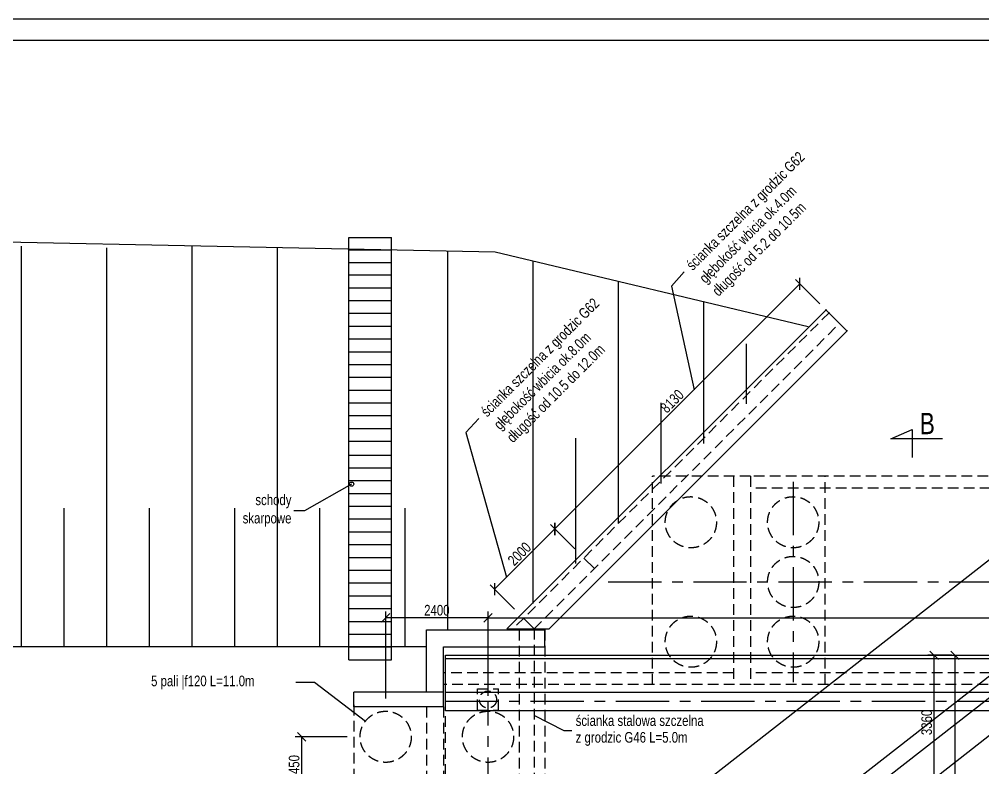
# Model space of a CAD drawing. Header units: millimetres. Extents: x -1069826 to 2704411, y -432732 to 412301.
# Drawn here: x 441120 to 463717, y 38589 to 56136 of the extents above; entities that cross this region are included whole.
import ezdxf
from ezdxf.enums import TextEntityAlignment as Align

# ---------------------------------------------------------------- set-up
doc = ezdxf.new("R2010")
doc.units = ezdxf.units.MM
doc.header["$LTSCALE"] = 1000
doc.header["$MEASUREMENT"] = 0
doc.linetypes.add('CENTER', pattern=[2, 1.25, -0.25, 0.25, -0.25])
doc.linetypes.add('HIDDEN', pattern=[0.375, 0.25, -0.125])
for name, color, linetype in [('0-RAM-L', 7, 'Continuous'), ('0-RAM-T', 7, 'Continuous'), ('0-T', 7, 'Continuous'), ('61_RZEDNE-T', 7, 'Continuous'), ('AAA_WIADUKT', 7, 'Continuous'), ('DROGO-T', 7, 'Continuous'), ('WIADUKT', 7, 'Continuous')]:
    doc.layers.add(name, color=color, linetype=linetype)
doc.styles.add('CDMSTYLE', font='CDMSIMPL', dxfattribs={"width": 0.8, "bigfont": 'CDMBIGPL'})
doc.dimstyles.new('CDMOG-MM-100', dxfattribs={"dimscale": 100, "dimtxt": 2.5, "dimasz": 2, "dimexe": 1.5, "dimexo": 3, "dimgap": 0.5, "dimtad": 1, "dimdec": 0, "dimrnd": 1, "dimzin": 1, "dimdsep": 46, "dimtxsty": 'CDMSTYLE', "dimblk": 'OBLIQUE', "dimblk1": 'OBLIQUE', "dimblk2": 'OBLIQUE', "dimsah": 1, "dimcen": -2.5, "dimclrd": 9, "dimclre": 9, "dimclrt": 9, "dimadec": 0, "dimazin": 0, "dimtfac": 1, "dimtmove": 2, "dimatfit": 3, "dimldrblk": 'OBLIQUE', "dimfxl": 1, "dimtvp": 1, "dimtolj": 1, "dimtzin": 0, "dimarcsym": 0})
doc.dimstyles.new('CDMOG-MM-100$2', dxfattribs={"dimscale": 100, "dimtxt": 2.5, "dimasz": 2, "dimexe": 1.5, "dimexo": 5, "dimgap": 0.5, "dimtad": 1, "dimdec": 0, "dimrnd": 1, "dimzin": 1, "dimdsep": 46, "dimtxsty": 'CDMSTYLE', "dimblk": 'OBLIQUE', "dimblk1": 'CLOSED', "dimblk2": 'CLOSED', "dimsah": 1, "dimtsz": 1, "dimcen": -2.5, "dimclrd": 9, "dimclre": 9, "dimclrt": 9, "dimadec": 0, "dimazin": 0, "dimtfac": 1, "dimtmove": 2, "dimatfit": 3, "dimldrblk": 'CLOSED', "dimfxl": 1, "dimtvp": 1, "dimtolj": 1, "dimtzin": 0, "dimarcsym": 0})
doc.dimstyles.new('CDMOG-MM-200$7', dxfattribs={"dimscale": 200, "dimtxt": 2.5, "dimasz": 1, "dimexe": 1.5, "dimexo": 5, "dimgap": 0.5, "dimtad": 1, "dimdec": 0, "dimrnd": 1, "dimzin": 1, "dimdsep": 46, "dimtxsty": 'CDMSTYLE', "dimblk": 'OBLIQUE', "dimblk1": 'NONE', "dimblk2": 'NONE', "dimsah": 1, "dimtsz": 1, "dimcen": -2.5, "dimclrd": 9, "dimclre": 9, "dimclrt": 9, "dimadec": 0, "dimazin": 0, "dimtfac": 1, "dimtmove": 2, "dimatfit": 3, "dimldrblk": 'NONE', "dimfxl": 1, "dimtvp": 1, "dimtolj": 1, "dimtzin": 0, "dimarcsym": 0})

# ---------------------------------------------------------------- blocks, each defined once
blk = doc.blocks.new('*D627')
at = {"color": 9, "linetype": 'ByBlock', "transparency": 16777216}
blk.add_arc((461161, 32784), 3007, 0, 37.9933, dxfattribs=at)
for points in [[(463628, 34457), (463680, 34498), (463531, 34635)], [(464202, 32984), (464135, 32984), (464168, 32784)]]:
    blk.add_solid(points, dxfattribs=at)
at = {"layer": 'Defpoints', "color": 0, "linetype": 'ByBlock', "transparency": 16777216}
for p in [(488819, 54388), (464095, 33443), (427923, 32784), (508072, 32784), (436541, 13553)]:
    blk.add_point(p, dxfattribs=at)
at = {"color": 9, "linetype": 'ByBlock', "transparency": 16777216, "insert": (464070, 34075), "char_height": 250, "attachment_point": 5, "rotation": 293.9454, "style": 'CDMSTYLE'}
blk.add_mtext('\\A1;38°', dxfattribs=at)
blk = doc.blocks.new('_CLOSED')
at = {"color": 0, "linetype": 'ByBlock'}
for p, q in [((-1, 0.17), (0, 0)), ((-1, 0.17), (-1, -0.17)), ((0, 0), (-1, -0.17))]:
    blk.add_line(p, q, dxfattribs=at)
blk = doc.blocks.new('_OBLIQUE')
at = {"color": 0, "linetype": 'ByBlock'}
blk.add_line((-0.5, -0.5), (0.5, 0.5), dxfattribs=at)
blk = doc.blocks.new('*D628')
at = {"color": 9, "linetype": 'ByBlock', "transparency": 16777216}
blk.add_arc((467665, 37864), 3487, 0, 37.9933, dxfattribs=at)
for points in [[(470510, 39832), (470563, 39873), (470413, 40011)], [(471186, 38064), (471119, 38064), (471152, 37864)]]:
    blk.add_solid(points, dxfattribs=at)
at = {"layer": 'Defpoints', "color": 0, "linetype": 'ByBlock', "transparency": 16777216}
for p in [(488819, 54388), (471067, 38628), (427923, 37864), (508072, 37864), (436541, 13553)]:
    blk.add_point(p, dxfattribs=at)
at = {"color": 9, "linetype": 'ByBlock', "transparency": 16777216, "insert": (471128, 39056), "char_height": 250, "attachment_point": 5, "rotation": 288.9966, "style": 'CDMSTYLE'}
blk.add_mtext('\\A1;38°', dxfattribs=at)
blk = doc.blocks.new('*D630')
at = {"color": 9, "linetype": 'ByBlock', "transparency": 16777216}
for p, q in [((452114, 40274), (452114, 42255)), ((452114, 42105), (483114, 42105)), ((483114, 40274), (483114, 42255))]:
    blk.add_line(p, q, dxfattribs=at)
at = {"layer": 'Defpoints', "color": 0, "linetype": 'ByBlock', "transparency": 16777216}
for p in [(483114, 42105), (452114, 39974), (483114, 39974)]:
    blk.add_point(p, dxfattribs=at)
at = {"color": 9, "linetype": 'ByBlock', "transparency": 16777216, "xscale": 200, "yscale": 200, "zscale": 200, "rotation": 180}
blk.add_blockref('_OBLIQUE', (452114, 42105), dxfattribs=at)
at = {"color": 9, "linetype": 'ByBlock', "transparency": 16777216, "xscale": 200, "yscale": 200, "zscale": 200}
blk.add_blockref('_OBLIQUE', (483114, 42105), dxfattribs=at)
at = {"color": 9, "linetype": 'ByBlock', "transparency": 16777216, "insert": (469393, 42280), "char_height": 250, "attachment_point": 5, "style": 'CDMSTYLE'}
blk.add_mtext('\\A1;\\C1;31000', dxfattribs=at)
blk = doc.blocks.new('*D633')
at = {"color": 9, "linetype": 'ByBlock', "transparency": 16777216}
for p, q in [((452114, 40274), (452114, 42255)), ((452114, 42105), (483114, 42105)), ((483114, 40274), (483114, 42255))]:
    blk.add_line(p, q, dxfattribs=at)
at = {"layer": 'Defpoints', "color": 0, "linetype": 'ByBlock', "transparency": 16777216}
for p in [(483114, 42105), (452114, 39974), (483114, 39974)]:
    blk.add_point(p, dxfattribs=at)
at = {"color": 9, "linetype": 'ByBlock', "transparency": 16777216, "xscale": 200, "yscale": 200, "zscale": 200, "rotation": 180}
blk.add_blockref('_OBLIQUE', (452114, 42105), dxfattribs=at)
at = {"color": 9, "linetype": 'ByBlock', "transparency": 16777216, "xscale": 200, "yscale": 200, "zscale": 200}
blk.add_blockref('_OBLIQUE', (483114, 42105), dxfattribs=at)
at = {"color": 9, "linetype": 'ByBlock', "transparency": 16777216, "insert": (469393, 42280), "char_height": 250, "attachment_point": 5, "style": 'CDMSTYLE'}
blk.add_mtext('\\A1;\\C1;31000', dxfattribs=at)
blk = doc.blocks.new('_NONE')
at = {"color": 0, "linetype": 'ByBlock'}
blk.add_circle((0, 0), 0.25, dxfattribs=at)
blk = doc.blocks.new('*D640')
at = {"color": 9, "linetype": 'ByBlock', "transparency": 16777216}
for p, q in [((462989, 41224), (462915, 41224)), ((463065, 41224), (463065, 29424)), ((462989, 29424), (462915, 29424))]:
    blk.add_line(p, q, dxfattribs=at)
at = {"layer": 'Defpoints', "color": 0, "linetype": 'ByBlock', "transparency": 16777216}
for p in [(463289, 41224), (463065, 29424), (463289, 29424)]:
    blk.add_point(p, dxfattribs=at)
at = {"color": 9, "linetype": 'ByBlock', "transparency": 16777216, "xscale": 200, "yscale": 200, "zscale": 200}
for p, rotation in [((463065, 41224), 90), ((463065, 29424), 270)]:
    blk.add_blockref('_OBLIQUE', p, dxfattribs=dict(at, rotation=rotation))
at = {"color": 9, "linetype": 'ByBlock', "transparency": 16777216, "insert": (462890, 36193), "char_height": 250, "attachment_point": 5, "rotation": 90, "style": 'CDMSTYLE'}
blk.add_mtext('\\A1;\\C1;11800', dxfattribs=at)
blk = doc.blocks.new('*D642')
at = {"color": 9, "linetype": 'ByBlock', "transparency": 16777216}
for p, q in [((462989, 41224), (462428, 41224)), ((462578, 37864), (462578, 41224)), ((462765, 37864), (462428, 37864))]:
    blk.add_line(p, q, dxfattribs=at)
at = {"layer": 'Defpoints', "color": 0, "linetype": 'ByBlock', "transparency": 16777216}
for p in [(462578, 41224), (463289, 41224), (463065, 37864)]:
    blk.add_point(p, dxfattribs=at)
at = {"color": 9, "linetype": 'ByBlock', "transparency": 16777216, "xscale": 200, "yscale": 200, "zscale": 200}
for p, rotation in [((462578, 41224), 90), ((462578, 37864), 270)]:
    blk.add_blockref('_OBLIQUE', p, dxfattribs=dict(at, rotation=rotation))
at = {"color": 9, "linetype": 'ByBlock', "transparency": 16777216, "insert": (462403, 39651), "char_height": 250, "attachment_point": 5, "rotation": 90, "style": 'CDMSTYLE'}
blk.add_mtext('\\A1;\\C1;3360', dxfattribs=at)
blk = doc.blocks.new('*D871')
at = {"color": 9, "linetype": 'ByBlock', "transparency": 16777216}
for p, q in [((448814, 39314), (447592, 39314)), ((447742, 39314), (447742, 37864)), ((448814, 37864), (447592, 37864))]:
    blk.add_line(p, q, dxfattribs=at)
at = {"layer": 'Defpoints', "color": 0, "linetype": 'ByBlock', "transparency": 16777216}
for p in [(449114, 39314), (447742, 37864), (449114, 37864)]:
    blk.add_point(p, dxfattribs=at)
at = {"color": 9, "linetype": 'ByBlock', "transparency": 16777216, "xscale": 200, "yscale": 200, "zscale": 200}
for p, rotation in [((447742, 39314), 90), ((447742, 37864), 270)]:
    blk.add_blockref('_OBLIQUE', p, dxfattribs=dict(at, rotation=rotation))
at = {"color": 9, "linetype": 'ByBlock', "transparency": 16777216, "insert": (447567, 38589), "char_height": 250, "attachment_point": 5, "rotation": 90, "style": 'CDMSTYLE'}
blk.add_mtext('\\A1;1450', dxfattribs=at)
blk = doc.blocks.new('*D877')
at = {"color": 9, "linetype": 'ByBlock', "transparency": 16777216}
for p, q in [((449714, 40214), (449714, 42255)), ((452114, 42105), (449714, 42105))]:
    blk.add_line(p, q, dxfattribs=at)
at = {"layer": 'Defpoints', "color": 0, "linetype": 'ByBlock', "transparency": 16777216}
for p in [(449714, 42105), (449714, 39914), (452114, 39974)]:
    blk.add_point(p, dxfattribs=at)
at = {"color": 9, "linetype": 'ByBlock', "transparency": 16777216, "xscale": 200, "yscale": 200, "zscale": 200, "rotation": 180}
blk.add_blockref('_OBLIQUE', (449714, 42105), dxfattribs=at)
at = {"color": 9, "linetype": 'ByBlock', "transparency": 16777216, "xscale": 200, "yscale": 200, "zscale": 200}
blk.add_blockref('_OBLIQUE', (452114, 42105), dxfattribs=at)
at = {"color": 9, "linetype": 'ByBlock', "transparency": 16777216, "insert": (450914, 42280), "char_height": 250, "attachment_point": 5, "style": 'CDMSTYLE'}
blk.add_mtext('\\A1;2400', dxfattribs=at)
blk = doc.blocks.new('*D880')
at = {"color": 9, "linetype": 'ByBlock', "transparency": 16777216}
for p, q in [((454150, 43718), (453576, 44292)), ((452267, 42772), (453682, 44186)), ((452735, 42303), (452161, 42878))]:
    blk.add_line(p, q, dxfattribs=at)
at = {"layer": 'Defpoints', "color": 0, "linetype": 'ByBlock', "transparency": 16777216}
for p in [(453682, 44186), (454362, 43505), (452947, 42091)]:
    blk.add_point(p, dxfattribs=at)
at = {"color": 9, "linetype": 'ByBlock', "transparency": 16777216, "xscale": 200, "yscale": 200, "zscale": 200}
for p, rotation in [((453682, 44186), 44.99250195197553), ((452267, 42772), 224.9925019519755)]:
    blk.add_blockref('_OBLIQUE', p, dxfattribs=dict(at, rotation=rotation))
at = {"color": 9, "linetype": 'ByBlock', "transparency": 16777216, "insert": (452851, 43602), "char_height": 250, "attachment_point": 5, "rotation": 44.9925, "style": 'CDMSTYLE'}
blk.add_mtext('\\A1;2000', dxfattribs=at)
blk = doc.blocks.new('*D881')
at = {"color": 9, "linetype": 'ByBlock', "transparency": 16777216}
for p, q in [((459898, 49464), (459324, 50038)), ((453682, 44186), (459430, 49932))]:
    blk.add_line(p, q, dxfattribs=at)
at = {"layer": 'Defpoints', "color": 0, "linetype": 'ByBlock', "transparency": 16777216}
for p in [(459430, 49932), (460110, 49252), (454362, 43505)]:
    blk.add_point(p, dxfattribs=at)
at = {"color": 9, "linetype": 'ByBlock', "transparency": 16777216, "xscale": 200, "yscale": 200, "zscale": 200}
for p, rotation in [((459430, 49932), 44.99250195197553), ((453682, 44186), 224.9925019519755)]:
    blk.add_blockref('_OBLIQUE', p, dxfattribs=dict(at, rotation=rotation))
at = {"color": 9, "linetype": 'ByBlock', "transparency": 16777216, "insert": (456432, 47182), "char_height": 250, "attachment_point": 5, "rotation": 44.9925, "style": 'CDMSTYLE'}
blk.add_mtext('\\A1;8130', dxfattribs=at)

msp = doc.modelspace()

# ---------------------------------------------------------------- linework, layer by layer
at = {"layer": '0-RAM-L', "color": 3, "linetype": 'Continuous'}
for points in [[(424374.6085, 11639.6098), (510645.0912, 11639.6098), (510645.0912, 56135.9303), (424374.6085, 56135.9303)], [(426207.1096, 12139.6098), (510145.0912, 12139.6098), (510145.0912, 55635.9303), (426207.1096, 55635.9303)]]:
    msp.add_lwpolyline(points, close=True, dxfattribs=at)
at = {"layer": '0-RAM-T', "color": 1, "linetype": 'HIDDEN'}
for centre in [(449713.5781, 39313.7925), (452113.5781, 39313.7925)]:
    msp.add_circle(centre, 600, dxfattribs=at)
at = {"layer": '0-T', "color": 9, "linetype": 'Continuous'}
for p, q in [((441172.923, 41420.3129), (441172.923, 50817.9072)), ((443172.923, 41420.3129), (443172.923, 50777.5391)), ((445172.923, 41420.3129), (445172.923, 50817.9072)), ((447172.923, 41420.3129), (447172.923, 50777.5391)), ((451172.923, 41816.7925), (451172.923, 50696.8028)), ((453172.923, 42439.8065), (453172.923, 50462.2352)), ((455172.923, 44313.3672), (455172.923, 49986.2975)), ((457172.923, 46186.928), (457172.923, 49510.3598)), ((458172.923, 47123.7083), (458172.923, 48528.8873)), ((456172.923, 45250.1476), (456172.923, 47144.3473)), ((454172.923, 43376.5869), (454172.923, 46313.7069)), ((442172.923, 41420.3129), (442172.923, 44672.7087)), ((444172.923, 41420.3129), (444172.923, 44672.7087)), ((446172.923, 41420.3129), (446172.923, 44672.7087)), ((448172.923, 41420.3129), (448172.923, 44672.7087)), ((450172.923, 41420.3129), (450172.923, 44672.7087)), ((450673.5781, 41420.3129), (427922.5601, 41420.3129)), ((451113.5781, 40363.7925), (451113.5781, 41223.7925))]:
    msp.add_line(p, q, dxfattribs=at)
at = {"layer": '0-T', "color": 1, "linetype": 'Continuous'}
for p, q in [((450673.5781, 41823.7925), (453444.9068, 41823.7925)), ((450673.5781, 40363.7925), (450673.5781, 41823.7925)), ((452558.4274, 41843.7925), (453548.5065, 41843.7925)), ((451073.5781, 41423.7925), (453444.9068, 41423.7925)), ((451073.5781, 40303.7925), (451073.5781, 41423.7925)), ((448963.5781, 40013.7925), (448963.5781, 40363.7925)), ((451073.5781, 40363.7925), (448963.5781, 40363.7925)), ((451073.5781, 40013.7925), (451073.5781, 40303.7925)), ((451113.5781, 39931.7925), (451113.5781, 40361.7925)), ((451073.5781, 40013.7925), (448963.5781, 40013.7925))]:
    msp.add_line(p, q, dxfattribs=at)
at = {"layer": '0-T', "color": 40, "linetype": 'HIDDEN'}
for p, q in [((451863.5781, 39936.7925), (451863.5781, 40436.7925)), ((451863.5781, 40436.7925), (452363.5781, 40436.7925)), ((452363.5781, 39936.7925), (452363.5781, 40436.7925)), ((451863.5781, 39936.7925), (452363.5781, 39936.7925))]:
    msp.add_line(p, q, dxfattribs=at)
at = {"layer": '0-T', "color": 1, "linetype": 'HIDDEN'}
msp.add_line((451113.5781, 35795.7925), (451113.5781, 40023.7925), dxfattribs=at)
at = {"layer": '0-T', "color": 40, "linetype": 'HIDDEN'}
msp.add_circle((452113.5781, 40186.7925), 200, dxfattribs=at)
at = {"layer": '61_RZEDNE-T', "color": 1, "linetype": 'Continuous'}
for p, q in [((448846.5927, 41120.3129), (448846.5927, 51021.2303)), ((448846.5927, 51021.2303), (449846.5927, 51021.2303)), ((449846.5927, 41120.3129), (449846.5927, 51021.2303)), ((448846.5927, 41120.3129), (449846.5927, 41120.3129))]:
    msp.add_line(p, q, dxfattribs=at)
at = {"layer": '61_RZEDNE-T', "color": 9, "linetype": 'Continuous'}
for p, q in [((448846.5927, 50732.1036), (449846.5927, 50732.1036)), ((448846.5927, 50432.1036), (449846.5927, 50432.1036)), ((448846.5927, 50142.9769), (449846.5927, 50142.9769)), ((448846.5927, 49842.9769), (449846.5927, 49842.9769)), ((448846.5927, 49542.9769), (449846.5927, 49542.9769)), ((448846.5927, 49542.9769), (449846.5927, 49542.9769)), ((448846.5927, 49242.9769), (449846.5927, 49242.9769)), ((448846.5927, 48942.9769), (449846.5927, 48942.9769)), ((448846.5927, 48642.9769), (449846.5927, 48642.9769)), ((448846.5927, 48642.9769), (449846.5927, 48642.9769)), ((448846.5927, 48342.9769), (449846.5927, 48342.9769)), ((448846.5927, 48042.9769), (449846.5927, 48042.9769)), ((448846.5927, 47742.9769), (449846.5927, 47742.9769)), ((448846.5927, 47742.9769), (449846.5927, 47742.9769)), ((448846.5927, 47442.9769), (449846.5927, 47442.9769)), ((448846.5927, 47142.9769), (449846.5927, 47142.9769)), ((448846.5927, 46842.9769), (449846.5927, 46842.9769)), ((448846.5927, 46842.9769), (449846.5927, 46842.9769)), ((448846.5927, 46542.9769), (449846.5927, 46542.9769)), ((448846.5927, 46242.9769), (449846.5927, 46242.9769)), ((448846.5927, 45920.3129), (449846.5927, 45920.3129)), ((448846.5927, 45620.3129), (449846.5927, 45620.3129)), ((448846.5927, 45320.3129), (449846.5927, 45320.3129)), ((448846.5927, 45020.3129), (449846.5927, 45020.3129)), ((448846.5927, 45020.3129), (449846.5927, 45020.3129)), ((448846.5927, 44720.3129), (449846.5927, 44720.3129)), ((448846.5927, 44420.3129), (449846.5927, 44420.3129)), ((448846.5927, 44120.3129), (449846.5927, 44120.3129)), ((448846.5927, 44120.3129), (449846.5927, 44120.3129)), ((448846.5927, 43820.3129), (449846.5927, 43820.3129)), ((448846.5927, 43520.3129), (449846.5927, 43520.3129)), ((448846.5927, 43220.3129), (449846.5927, 43220.3129)), ((448846.5927, 43220.3129), (449846.5927, 43220.3129)), ((448846.5927, 42920.3129), (449846.5927, 42920.3129)), ((448846.5927, 42620.3129), (449846.5927, 42620.3129)), ((448846.5927, 42320.3129), (449846.5927, 42320.3129)), ((448846.5927, 42320.3129), (449846.5927, 42320.3129)), ((448846.5927, 42020.3129), (449846.5927, 42020.3129)), ((448846.5927, 41720.3129), (449846.5927, 41720.3129)), ((448846.5927, 41420.3129), (449846.5927, 41420.3129))]:
    msp.add_line(p, q, dxfattribs=at)
at = {"layer": '61_RZEDNE-T', "color": 9, "linetype": 'Continuous', "flags": 128}
msp.add_lwpolyline([(459622.2455, 48927.4973), (452281.2193, 50674.4329), (439997.0248, 50922.3779), (427922.5601, 51155.6357)], dxfattribs=at)
at = {"layer": '61_RZEDNE-T', "color": 40, "linetype": 'HIDDEN'}
for centre in [(456871.4355, 44343.7925), (459271.4355, 44343.7925), (459271.4355, 42943.7925), (456871.4355, 41543.7925), (459271.4355, 41543.7925)]:
    msp.add_circle(centre, 600, dxfattribs=at)
at = {"layer": 'AAA_WIADUKT', "color": 9, "linetype": 'Continuous', "lineweight": 25}
for p, q in [((481346.6822, 54387.6234), (429068.5627, 13553.3573)), ((481996.4875, 54387.6234), (429718.368, 13553.3573)), ((451113.5781, 41223.7925), (484113.5781, 41223.7925)), ((451113.5781, 41146.7925), (484113.5781, 41146.7925))]:
    msp.add_line(p, q, dxfattribs=at)
at = {"layer": 'AAA_WIADUKT', "color": 1, "linetype": 'Continuous', "lineweight": 25}
for p, q in [((483133.6468, 54387.6234), (430855.5272, 13553.3573)), ((477853.9788, 54387.6234), (438473.7897, 23627.888)), ((474682.3002, 51910.2357), (453008.3596, 34980.7925)), ((451113.5781, 40361.7925), (484113.5781, 40361.7925)), ((451113.5781, 39931.7925), (484113.5781, 39931.7925))]:
    msp.add_line(p, q, dxfattribs=at)
at = {"layer": 'AAA_WIADUKT', "color": 1, "linetype": 'HIDDEN'}
for p, q in [((460120.532, 49262.5152), (452704.6214, 41848.5453)), ((453194.9068, 41843.7925), (460367.987, 49014.9955)), ((452844.9068, 41823.7925), (452844.9068, 35580.7925)), ((453194.9068, 41843.7925), (453194.9068, 35230.7925)), ((453444.9068, 41823.7925), (453444.9068, 34980.7925)), ((448963.5781, 40063.7925), (448963.5781, 36030.6443)), ((450673.5781, 40013.7925), (450673.5781, 35715.7925)), ((451073.5781, 40013.7925), (451073.5781, 35373.7925))]:
    msp.add_line(p, q, dxfattribs=at)
at = {"layer": 'AAA_WIADUKT', "color": 40, "linetype": 'HIDDEN'}
for p, q in [((458271.4355, 45423.7925), (455971.4355, 45423.7925)), ((455971.4355, 40536.7925), (455971.4355, 45423.7925)), ((457871.4355, 45423.7925), (457871.4355, 40536.7925)), ((458271.4355, 45423.7925), (458271.4355, 40536.7925)), ((460021.4355, 40536.7925), (460021.4355, 45423.7925)), ((457871.4355, 40816.7925), (451073.5781, 40816.7925)), ((458271.4355, 40536.7925), (451073.5781, 40536.7925))]:
    msp.add_line(p, q, dxfattribs=at)
at = {"layer": 'AAA_WIADUKT', "color": 40, "linetype": 'HIDDEN', "lineweight": 25}
for p, q in [((493471.4355, 45423.7925), (458271.4355, 45423.7925)), ((491271.4355, 45143.7925), (458271.4355, 45143.7925)), ((491271.4355, 40816.7925), (458271.4355, 40816.7925)), ((493471.4355, 40536.7925), (458271.4355, 40536.7925))]:
    msp.add_line(p, q, dxfattribs=at)
at = {"layer": 'AAA_WIADUKT', "color": 40, "linetype": 'CENTER'}
msp.add_line((459271.4355, 45293.7925), (459271.4355, 40593.7925), dxfattribs=at)
at = {"layer": 'AAA_WIADUKT', "color": 40, "linetype": 'CENTER', "lineweight": 25}
msp.add_line((454929.5242, 42943.7925), (492443.4783, 42943.7925), dxfattribs=at)
at = {"layer": 'AAA_WIADUKT', "color": 1, "linetype": 'CENTER', "lineweight": 25}
msp.add_line((451113.5781, 40146.7925), (484113.5781, 40146.7925), dxfattribs=at)
at = {"layer": 'AAA_WIADUKT', "color": 1, "linetype": 'CENTER'}
msp.add_line((452113.5781, 35580.7925), (452113.5781, 40146.7925), dxfattribs=at)
at = {"layer": 'AAA_WIADUKT', "color": 4, "linetype": 'Continuous', "extrusion": (1.49966e-32, -1.22461e-16, -1)}
msp.add_lwpolyline([(-462773.2068, 46301.447), (-461558.921, 46301.447), (-462058.921, 46515.7327), (-462058.921, 45860.7562)], dxfattribs=at)
at = {"layer": 'DROGO-T', "color": 9, "linetype": 'Continuous'}
for p, q in [((456717.0806, 50212.6921), (456416.1851, 49879.7872)), ((456416.1851, 49879.7872), (456948.7807, 47451.6868)), ((451897.1367, 46778.5838), (451596.2411, 46445.6789)), ((451596.2411, 46445.6789), (452550.3799, 43054.4371)), ((454609.3054, 43257.821), (454361.8504, 43505.3407)), ((453194.9068, 41843.7925), (452947.4518, 42091.3122)), ((447606.1612, 40598.1434), (448044.4154, 40598.1434)), ((448044.4154, 40598.1434), (449238.056, 39679.6869)), ((453903.1429, 39455.4326), (453194.9068, 39811.4163)), ((454078.2522, 39455.4326), (453903.1429, 39455.4326))]:
    msp.add_line(p, q, dxfattribs=at)
at = {"layer": 'DROGO-T', "color": 1, "linetype": 'Continuous'}
for p, q in [((460049.8306, 49333.2351), (452558.4274, 41843.7925)), ((460522.9995, 48838.1956), (460028.0895, 49333.2351)), ((460544.7405, 48838.1956), (453548.5065, 41843.7925))]:
    msp.add_line(p, q, dxfattribs=at)
at = {"layer": 'WIADUKT', "color": 1, "linetype": 'Continuous'}
msp.add_line((453444.9068, 41423.7925), (453444.9068, 41823.7925), dxfattribs=at)

# ---------------------------------------------------------------- texts
at = {"layer": '0-T', "color": 1, "linetype": 'Continuous', "style": 'CDMSTYLE', "width": 0.8}
for s, p in [('5 pali |f120 L=11.0m', (444211.7015, 40498.7972)), ('ścianka stalowa szczelna', (454169.6313, 39568.3629)), ('z grodzic G46 L=5.0m', (454169.6313, 39176.2419))]:
    msp.add_text(s, height=250, dxfattribs=at).set_placement(p)
at = {"layer": 'AAA_WIADUKT', "color": 4, "linetype": 'Continuous', "style": 'CDMSTYLE', "width": 0.8}
msp.add_text('B', height=500, dxfattribs=at).set_placement((462416.0639, 46658.5899), align=Align.MIDDLE)
at = {"layer": 'AAA_WIADUKT', "color": 1, "linetype": 'Continuous', "style": 'CDMSTYLE', "width": 0.8}
for s, p in [('schody', (447504.2208, 44745.0749)), ('skarpowe', (447504.2208, 44316.5035))]:
    msp.add_text(s, height=250, dxfattribs=at).set_placement(p, align=Align.RIGHT)
at = {"layer": 'DROGO-T', "color": 1, "linetype": 'Continuous', "style": 'CDMSTYLE', "width": 0.8}
for s, p in [('ścianka szczelna z grodzic G62', (456914.1085, 50231.3707)), ('głębokość wbicia ok.4.0m', (457217.1146, 49928.2853)), ('długość od 5.2 do 10.5m', (457520.1207, 49625.1999)), ('ścianka szczelna z grodzic G62', (452094.1646, 46797.2624)), ('głębokość wbicia ok.8.0m', (452397.1707, 46494.177)), ('długość od 10.5 do 12.0m', (452700.1768, 46191.0916))]:
    msp.add_text(s, height=250, rotation=44.99250195, dxfattribs=at).set_placement(p)

# ---------------------------------------------------------------- dimensions: what is measured, and where the dimension line sits
at = {"layer": '0-T', "color": 9, "linetype": 'Continuous'}
dim = msp.add_linear_dim(base=(483113.5781, 42104.7616), p1=(452113.5781, 39973.7925), p2=(483113.5781, 39973.7925), text='\\C1;<>', dimstyle='CDMOG-MM-100', dxfattribs=at)
dim.commit()
dim.dimension.update_dxf_attribs({"geometry": '*D630', "text_midpoint": (469393.2375, 42279.7616), "dimtype": 160})
at = {"layer": '0-T', "color": 6, "linetype": 'Continuous'}
dim = msp.add_linear_dim(base=(483113.5781, 42104.7616), p1=(452113.5781, 39973.7925), p2=(483113.5781, 39973.7925), text='\\C1;<>', dimstyle='CDMOG-MM-100', dxfattribs=at)
dim.commit()
dim.dimension.update_dxf_attribs({"geometry": '*D633', "text_midpoint": (469393.2375, 42279.7616), "dimtype": 160})
at = {"layer": '0-T', "color": 9, "linetype": 'Continuous'}
for base, p1, p2, picture, middle in [((462577.7979, 41223.7925), (463065.1715, 37863.7925), (463289.0659, 41223.7925), '*D642', (462402.7979, 39651.4239)), ((463065.1715, 29423.7925), (463289.0659, 41223.7925), (463289.0659, 29423.7925), '*D640', (462890.1715, 36193.1411))]:
    dim = msp.add_linear_dim(base=base, p1=p1, p2=p2, angle=90, text='\\C1;<>', dimstyle='CDMOG-MM-100', dxfattribs=at)
    dim.commit()
    dim.dimension.update_dxf_attribs({"geometry": picture, "text_midpoint": middle, "dimtype": 160})
at = {"layer": 'DROGO-T', "color": 1, "linetype": 'Continuous'}
dim = msp.add_angular_dim_2l(base=(464095.2057, 33443.1051), line1=((488819.4431, 54387.6234), (436541.3235, 13553.3573)), line2=((427922.5601, 32783.7925), (508072.2176, 32783.7925)), dimstyle='CDMOG-MM-100$2', override={"dimazin": 1}, dxfattribs=at)
dim.commit()
dim.dimension.update_dxf_attribs({"geometry": '*D627', "text_midpoint": (464069.6691, 34075.4435), "dimtype": 162})
dim = msp.add_angular_dim_2l(base=(471067.3688, 38628.3775), line1=((488819.4431, 54387.6234), (436541.3235, 13553.3573)), line2=((427922.5601, 37863.7925), (508072.2176, 37863.7925)), dimstyle='CDMOG-MM-100$2', override={"dimazin": 1}, dxfattribs=at)
dim.commit()
dim.dimension.update_dxf_attribs({"geometry": '*D628', "text_midpoint": (471127.7506, 39055.9588)})
at = {"layer": 'DROGO-T', "color": 9, "linetype": 'Continuous'}
dim = msp.add_linear_dim(base=(459429.6122, 49931.8691), p1=(454361.8504, 43505.3407), p2=(460109.6586, 49251.6447), angle=44.99250195, text='8130', dimstyle='CDMOG-MM-100', override={"dimse1": 1}, dxfattribs=at)
dim.commit()
dim.dimension.update_dxf_attribs({"geometry": '*D881', "text_midpoint": (456431.9806, 47182.477)})
dim = msp.add_aligned_dim(p1=(452947.4518, 42091.3122), p2=(454361.8504, 43505.3407), distance=961.8568, dimstyle='CDMOG-MM-100', dxfattribs=at)
dim.commit()
dim.dimension.update_dxf_attribs({"geometry": '*D880', "text_midpoint": (452850.8772, 43602.3108)})
at = {"layer": 'DROGO-T', "color": 4, "linetype": 'Continuous'}
dim = msp.add_linear_dim(base=(449713.5781, 42104.7616), p1=(452113.5781, 39973.7925), p2=(449713.5781, 39913.7925), dimstyle='CDMOG-MM-100', override={"dimse1": 1}, dxfattribs=at)
dim.commit()
dim.dimension.update_dxf_attribs({"geometry": '*D877', "text_midpoint": (450913.5781, 42279.7616)})
dim = msp.add_linear_dim(base=(447741.9557, 37863.7925), p1=(449113.5781, 39313.7925), p2=(449113.5781, 37863.7925), angle=90, dimstyle='CDMOG-MM-100', dxfattribs=at)
dim.commit()
dim.dimension.update_dxf_attribs({"geometry": '*D871', "text_midpoint": (447566.9557, 38588.7925)})

# ---------------------------------------------------------------- leaders
at = {"layer": 'AAA_WIADUKT', "color": 9, "linetype": 'Continuous'}
msp.add_leader([(448913.1284, 45237.442), (447808.1422, 44609.04), (447558.1422, 44609.04)], dimstyle='CDMOG-MM-200$7', dxfattribs=at)

doc.saveas('drawing.dxf')
